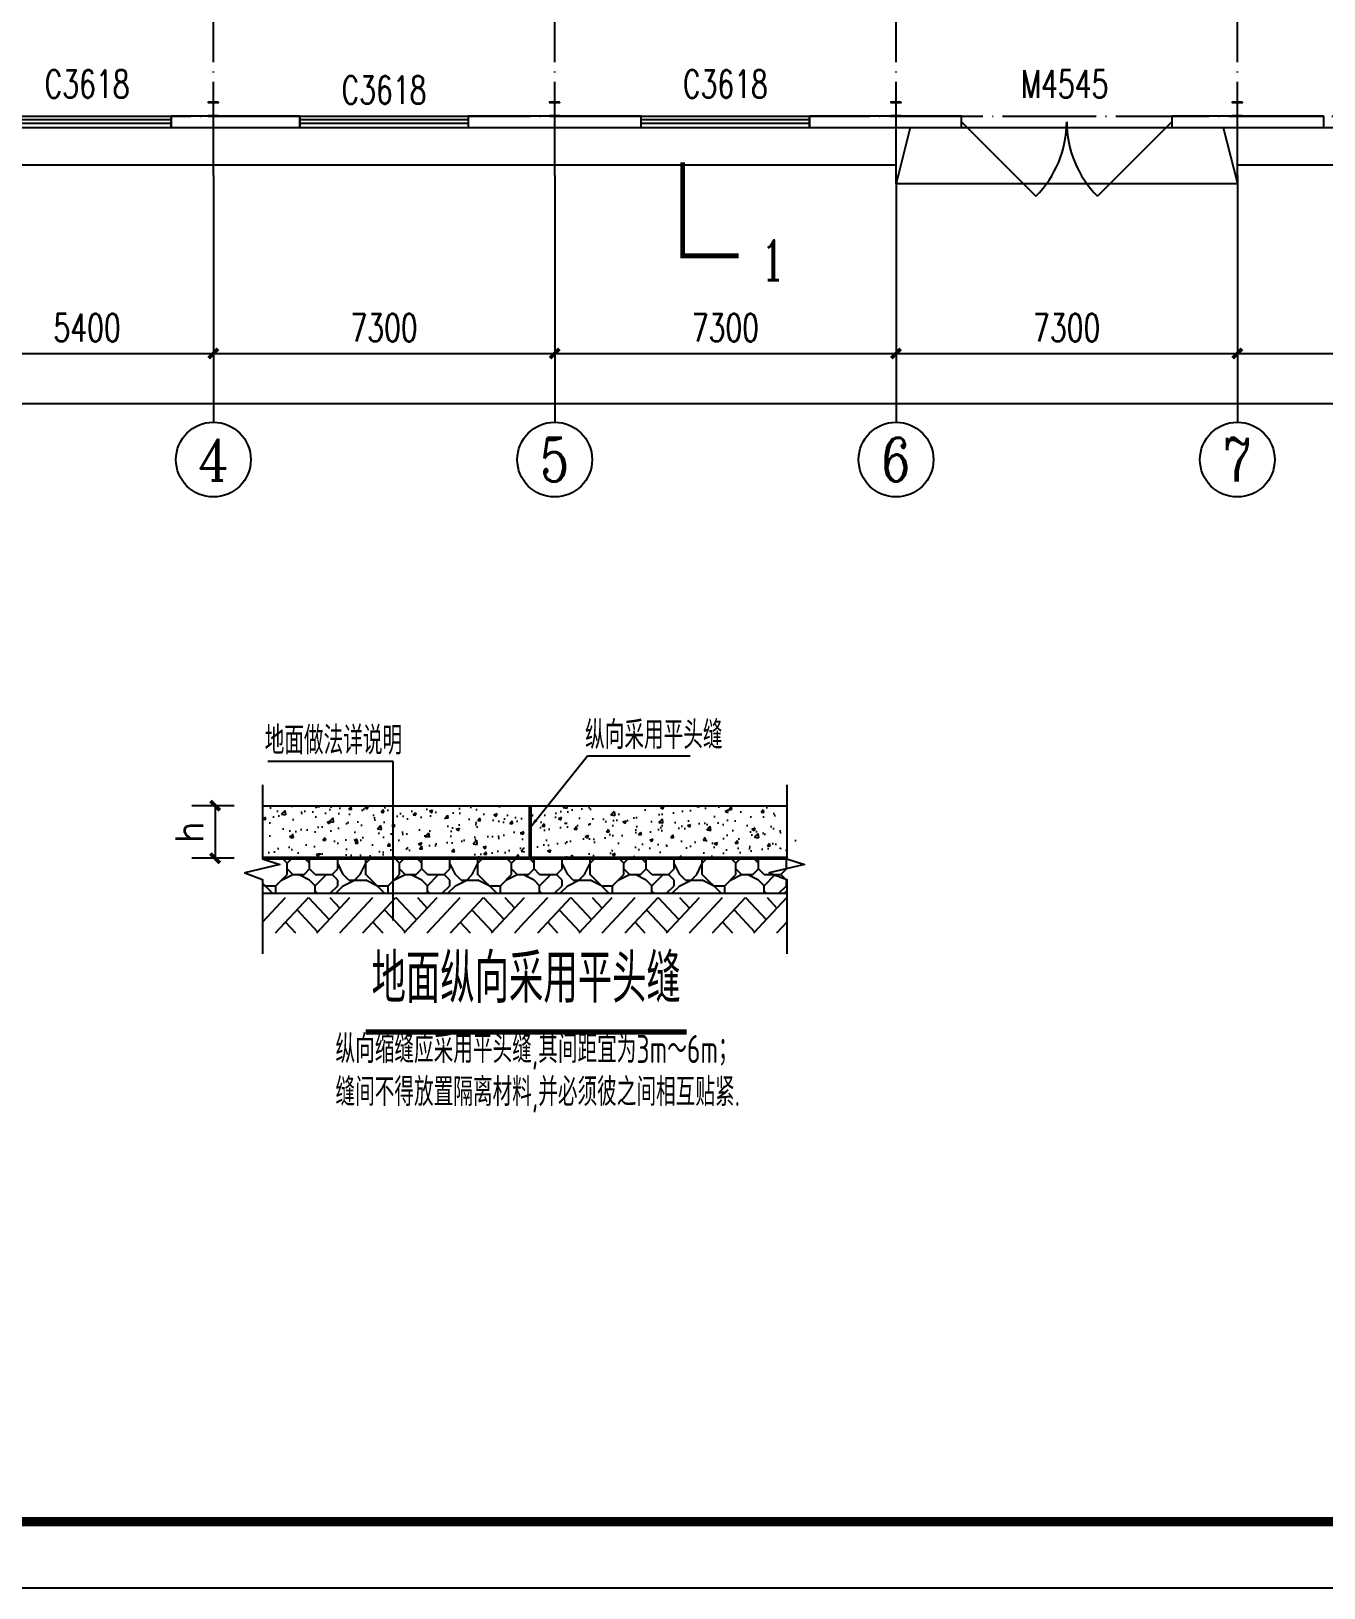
# Model space of a CAD drawing. Extents: x -89996 to 1006241, y -2176 to 440573.
# Drawn here: x 122682 to 150329, y 190896 to 224204 of the extents above; entities that cross this region are included whole.
import ezdxf
from ezdxf.enums import TextEntityAlignment as Align

# ---------------------------------------------------------------- set-up
doc = ezdxf.new("R2010")
doc.units = 0
doc.header["$LTSCALE"] = 1000
doc.header["$MEASUREMENT"] = 0
doc.linetypes.add('DOTE', pattern=[2.42, 2, -0.2, 0.02, -0.2])
for name, color, linetype in [('AXIS', 3, 'Continuous'), ('AXIS_TEXT', 7, 'Continuous'), ('BOLT', 251, 'Continuous'), ('DIM_SYMB', 3, 'Continuous'), ('DOTE', 1, 'DOTE'), ('GROUND', 2, 'Continuous'), ('GZ', 50, 'Continuous'), ('PUB_TEXT', 7, 'Continuous'), ('PUB_TITLE', 4, 'Continuous'), ('STAIR', 2, 'Continuous'), ('TEXT', 7, 'Continuous'), ('WALL', 9, 'Continuous'), ('WINDOW', 4, 'Continuous'), ('WINDOW_TEXT', 7, 'Continuous')]:
    doc.layers.add(name, color=color, linetype=linetype)
doc.styles.add('_TCH_AXIS', font='COMPLEX', dxfattribs={"bigfont": 'GBCBIG'})
doc.styles.add('_TCH_DIM_T3', font='SIMPLEX', dxfattribs={"width": 0.705882, "bigfont": 'GBCBIG'})
doc.styles.add('_TCH_LABEL', font='COMPLEX', dxfattribs={"bigfont": 'GBCBIG'})
doc.styles.add('_TCH_WINDOW', font='SIMPLEX', dxfattribs={"height": 3.5, "bigfont": 'GBCBIG'})
doc.styles.add('COMPLEX', font='COMPLEX')
doc.styles.add('TSSD_Norm', font='tssdeng.shx', dxfattribs={"bigfont": 'hztxt.shx'})
doc.dimstyles.new('_TCH_ARCH&&200', dxfattribs={"dimtxt": 595, "dimasz": 200, "dimexe": 500, "dimexo": 600, "dimgap": 252.5, "dimtad": 1, "dimdec": 0, "dimzin": 0, "dimdsep": 46, "dimtxsty": '_TCH_DIM_T3', "dimblk": 'ARCHTICK', "dimcen": 0.09, "dimclrt": 7, "dimazin": 2, "dimtfac": 1, "dimtdec": 0, "dimtix": 1, "dimtmove": 2, "dimatfit": 3, "dimfxl": 0, "dimtolj": 1, "dimtzin": 0, "dimarcsym": 0})
doc.dimstyles.new('TCH-200-1', dxfattribs={"dimtxt": 595, "dimasz": 200, "dimexe": 500, "dimexo": 600, "dimgap": 252.5, "dimtad": 1, "dimdec": 0, "dimzin": 0, "dimdsep": 46, "dimtxsty": '_TCH_DIM_T3', "dimblk": 'ARCHTICK', "dimcen": 0.09, "dimclrd": 3, "dimclre": 3, "dimclrt": 7, "dimazin": 2, "dimtfac": 1, "dimtdec": 0, "dimtix": 1, "dimtmove": 2, "dimatfit": 3, "dimfxl": 0, "dimtolj": 1, "dimtzin": 0, "dimarcsym": 0})

# ---------------------------------------------------------------- blocks, each defined once
blk = doc.blocks.new('_AXISO')
blk.add_circle((0, 0), 0.5)
at = {"layer": 'AXIS_TEXT', "style": 'COMPLEX', "width": 1.041667}
blk.add_attdef('A', text='', height=0.56, dxfattribs=at).set_placement((-0.25, -0.28), (0.25, -0.28), align=Align.FIT)
blk = doc.blocks.new('_ArchTick')
at = {"color": 0, "linetype": 'ByBlock', "const_width": 0.4}
blk.add_lwpolyline([(-0.5, -0.5), (0.5, 0.5)], dxfattribs=at)
blk = doc.blocks.new('*D3007')
at = {"layer": 'AXIS', "color": 0, "lineweight": -2, "transparency": 16777216}
for p, q in [((11840, -627), (11840, -4337)), ((17240, -627), (17240, -4337)), ((11840, -3837), (17240, -3837))]:
    blk.add_line(p, q, dxfattribs=at)
at = {"layer": 'Defpoints', "color": 0, "transparency": 16777216}
for p in [(11840, -27), (17240, -27), (17240, -3837)]:
    blk.add_point(p, dxfattribs=at)
at = {"layer": 'AXIS', "color": 0, "lineweight": -2, "transparency": 16777216, "xscale": 200, "yscale": 200, "zscale": 200, "rotation": 180}
blk.add_blockref('_ArchTick', (11840, -3837), dxfattribs=at)
at = {"layer": 'AXIS', "color": 0, "lineweight": -2, "transparency": 16777216, "xscale": 200, "yscale": 200, "zscale": 200}
blk.add_blockref('_ArchTick', (17240, -3837), dxfattribs=at)
at = {"layer": 'AXIS', "color": 7, "transparency": 16777216, "insert": (14540, -3287), "char_height": 595, "attachment_point": 5, "style": '_TCH_DIM_T3'}
blk.add_mtext('\\A1;5400', dxfattribs=at)
blk = doc.blocks.new('*D3008')
at = {"layer": 'AXIS', "color": 0, "lineweight": -2, "transparency": 16777216}
for p, q in [((17240, -627), (17240, -4337)), ((24540, -627), (24540, -4337)), ((17240, -3837), (24540, -3837))]:
    blk.add_line(p, q, dxfattribs=at)
at = {"layer": 'Defpoints', "color": 0, "transparency": 16777216}
for p in [(17240, -27), (24540, -27), (24540, -3837)]:
    blk.add_point(p, dxfattribs=at)
at = {"layer": 'AXIS', "color": 0, "lineweight": -2, "transparency": 16777216, "xscale": 200, "yscale": 200, "zscale": 200, "rotation": 180}
blk.add_blockref('_ArchTick', (17240, -3837), dxfattribs=at)
at = {"layer": 'AXIS', "color": 0, "lineweight": -2, "transparency": 16777216, "xscale": 200, "yscale": 200, "zscale": 200}
blk.add_blockref('_ArchTick', (24540, -3837), dxfattribs=at)
at = {"layer": 'AXIS', "color": 7, "transparency": 16777216, "insert": (20890, -3287), "char_height": 595, "attachment_point": 5, "style": '_TCH_DIM_T3'}
blk.add_mtext('\\A1;7300', dxfattribs=at)
blk = doc.blocks.new('*D3009')
at = {"layer": 'AXIS', "color": 0, "lineweight": -2, "transparency": 16777216}
for p, q in [((24540, -627), (24540, -4337)), ((31840, -627), (31840, -4337)), ((24540, -3837), (31840, -3837))]:
    blk.add_line(p, q, dxfattribs=at)
at = {"layer": 'Defpoints', "color": 0, "transparency": 16777216}
for p in [(24540, -27), (31840, -27), (31840, -3837)]:
    blk.add_point(p, dxfattribs=at)
at = {"layer": 'AXIS', "color": 0, "lineweight": -2, "transparency": 16777216, "xscale": 200, "yscale": 200, "zscale": 200, "rotation": 180}
blk.add_blockref('_ArchTick', (24540, -3837), dxfattribs=at)
at = {"layer": 'AXIS', "color": 0, "lineweight": -2, "transparency": 16777216, "xscale": 200, "yscale": 200, "zscale": 200}
blk.add_blockref('_ArchTick', (31840, -3837), dxfattribs=at)
at = {"layer": 'AXIS', "color": 7, "transparency": 16777216, "insert": (28190, -3287), "char_height": 595, "attachment_point": 5, "style": '_TCH_DIM_T3'}
blk.add_mtext('\\A1;7300', dxfattribs=at)
blk = doc.blocks.new('*D3010')
at = {"layer": 'AXIS', "color": 0, "lineweight": -2, "transparency": 16777216}
for p, q in [((31840, -627), (31840, -4337)), ((39140, -627), (39140, -4337)), ((31840, -3837), (39140, -3837))]:
    blk.add_line(p, q, dxfattribs=at)
at = {"layer": 'Defpoints', "color": 0, "transparency": 16777216}
for p in [(31840, -27), (39140, -27), (39140, -3837)]:
    blk.add_point(p, dxfattribs=at)
at = {"layer": 'AXIS', "color": 0, "lineweight": -2, "transparency": 16777216, "xscale": 200, "yscale": 200, "zscale": 200, "rotation": 180}
blk.add_blockref('_ArchTick', (31840, -3837), dxfattribs=at)
at = {"layer": 'AXIS', "color": 0, "lineweight": -2, "transparency": 16777216, "xscale": 200, "yscale": 200, "zscale": 200}
blk.add_blockref('_ArchTick', (39140, -3837), dxfattribs=at)
at = {"layer": 'AXIS', "color": 7, "transparency": 16777216, "insert": (35490, -3287), "char_height": 595, "attachment_point": 5, "style": '_TCH_DIM_T3'}
blk.add_mtext('\\A1;7300', dxfattribs=at)
blk = doc.blocks.new('*D3011')
at = {"layer": 'AXIS', "color": 0, "lineweight": -2, "transparency": 16777216}
for p, q in [((39140, -627), (39140, -4337)), ((46440, -627), (46440, -4337)), ((39140, -3837), (46440, -3837))]:
    blk.add_line(p, q, dxfattribs=at)
at = {"layer": 'Defpoints', "color": 0, "transparency": 16777216}
for p in [(39140, -27), (46440, -27), (46440, -3837)]:
    blk.add_point(p, dxfattribs=at)
at = {"layer": 'AXIS', "color": 0, "lineweight": -2, "transparency": 16777216, "xscale": 200, "yscale": 200, "zscale": 200, "rotation": 180}
blk.add_blockref('_ArchTick', (39140, -3837), dxfattribs=at)
at = {"layer": 'AXIS', "color": 0, "lineweight": -2, "transparency": 16777216, "xscale": 200, "yscale": 200, "zscale": 200}
blk.add_blockref('_ArchTick', (46440, -3837), dxfattribs=at)
at = {"layer": 'AXIS', "color": 7, "transparency": 16777216, "insert": (42790, -3287), "char_height": 595, "attachment_point": 5, "style": '_TCH_DIM_T3'}
blk.add_mtext('\\A1;7300', dxfattribs=at)
blk = doc.blocks.new('*D27')
at = {"layer": 'Defpoints', "color": 0, "transparency": 16777216}
for p in [(110579, 222145), (199579, 222145), (199579, 216237)]:
    blk.add_point(p, dxfattribs=at)
at = {"layer": 'WALL', "color": 3, "lineweight": -2, "transparency": 16777216}
for p, q in [((110579, 221545), (110579, 215737)), ((199579, 221545), (199579, 215737)), ((110579, 216237), (199579, 216237))]:
    blk.add_line(p, q, dxfattribs=at)
at = {"layer": 'WALL', "color": 3, "lineweight": -2, "transparency": 16777216, "xscale": 200, "yscale": 200, "zscale": 200, "rotation": 180}
blk.add_blockref('_ArchTick', (110579, 216237), dxfattribs=at)
at = {"layer": 'WALL', "color": 3, "lineweight": -2, "transparency": 16777216, "xscale": 200, "yscale": 200, "zscale": 200}
blk.add_blockref('_ArchTick', (199579, 216237), dxfattribs=at)
at = {"layer": 'WALL', "color": 7, "transparency": 16777216, "insert": (155079, 216787), "char_height": 595, "attachment_point": 5, "style": '_TCH_DIM_T3'}
blk.add_mtext('\\A1;89000', dxfattribs=at)
blk = doc.blocks.new('*U213')
for p, q in [((0, -413), (350, -62)), ((200, -562), (700, -62)), ((700, -62), (1013, -375)), ((825, -562), (1325, -62)), ((1025, -62), (1175, -212)), ((350, -413), (500, -562)), ((525, -238), (837, -550)), ((1175, -562), (1325, -413))]:
    blk.add_line(p, q)
blk = doc.blocks.new('*D215')
at = {"color": 3, "lineweight": -2, "transparency": 16777216}
for p, q in [((127027, 207631), (126116, 207631)), ((126616, 207631), (126616, 206507)), ((127027, 206507), (126116, 206507))]:
    blk.add_line(p, q, dxfattribs=at)
at = {"layer": 'Defpoints', "color": 0, "transparency": 16777216}
for p in [(127627, 207631), (126616, 206507), (127627, 206507)]:
    blk.add_point(p, dxfattribs=at)
at = {"color": 3, "lineweight": -2, "transparency": 16777216, "xscale": 200, "yscale": 200, "zscale": 200}
for p, rotation in [((126616, 207631), 90), ((126616, 206507), 270)]:
    blk.add_blockref('_ArchTick', p, dxfattribs=dict(at, rotation=rotation))
at = {"color": 7, "transparency": 16777216, "insert": (126066, 207069), "char_height": 595, "attachment_point": 5, "rotation": 90, "style": '_TCH_DIM_T3'}
blk.add_mtext('\\A1;{\\W1;h}', dxfattribs=at)
blk = doc.blocks.new('$DorLib2D$00000116')
at = {"color": 0}
for p, q in [((-0.5, 0), (-0.1464, 0.3536)), ((0.5, 0), (0.1464, 0.3536))]:
    blk.add_line(p, q, dxfattribs=at)
for centre, start, end in [((-0.5, 0), 0, 45), ((0.5, 0), 135, 180)]:
    blk.add_arc(centre, 0.5, start, end, dxfattribs=at)
blk = doc.blocks.new('$TCHSYS$WIN2D')
for p, q in [((-0.5, 0.5), (0.5, 0.5)), ((-0.5, 0.5), (-0.5, -0.5)), ((0.5, 0.5), (0.5, -0.5)), ((0.5, 0.1667), (-0.5, 0.1667)), ((0.5, -0.1667), (-0.5, -0.1667)), ((-0.5, -0.5), (0.5, -0.5))]:
    blk.add_line(p, q)
blk = doc.blocks.new('A$C3A647AB8')
at = {"layer": 'AXIS'}
for p, q in [((17240, -26.8), (17240, -5307.8)), ((24540, -26.8), (24540, -5307.8)), ((31840, -26.8), (31840, -5307.8)), ((39140, -26.8), (39140, -5307.8))]:
    blk.add_line(p, q, dxfattribs=at)
at = {"layer": 'DOTE'}
for p, q in [((17240, -26.8), (17240, 41826.8)), ((24540, -26.8), (24540, 41826.8)), ((31840, -26.8), (31840, 41826.8)), ((39140, -26.8), (39140, 41826.8)), ((240, 1240), (91240, 1240))]:
    blk.add_line(p, q, dxfattribs=at)
at = {"layer": 'GZ'}
for points in [[(17350, 1540), (17130, 1540), (17130, 1530), (17233.1, 1530), (17237, 1525), (17237, 1254.6), (17233.1, 1250), (17130, 1250), (17130, 1240), (17350, 1240), (17350, 1250), (17247, 1250), (17243, 1254.5), (17243, 1525), (17247, 1530), (17350, 1530), (17350, 1540)], [(24650, 1540), (24430, 1540), (24430, 1530), (24533.1, 1530), (24537, 1525), (24537, 1254.6), (24533.1, 1250), (24430, 1250), (24430, 1240), (24650, 1240), (24650, 1250), (24547, 1250), (24543, 1254.5), (24543, 1525), (24547, 1530), (24650, 1530), (24650, 1540)], [(31950, 1540), (31730, 1540), (31730, 1530), (31833.1, 1530), (31837, 1525), (31837, 1254.6), (31833.1, 1250), (31730, 1250), (31730, 1240), (31950, 1240), (31950, 1250), (31847, 1250), (31843, 1254.5), (31843, 1525), (31847, 1530), (31950, 1530), (31950, 1540)], [(39250, 1540), (39030, 1540), (39030, 1530), (39133.1, 1530), (39137, 1525), (39137, 1254.6), (39133.1, 1250), (39030, 1250), (39030, 1240), (39250, 1240), (39250, 1250), (39147, 1250), (39143, 1254.5), (39143, 1525), (39147, 1530), (39250, 1530), (39250, 1540)]]:
    blk.add_lwpolyline(points, close=True, dxfattribs=at)
at = {"layer": 'AXIS'}
ref = blk.add_blockref('_AXISO', (17240, -6107.8), dxfattribs=dict(at, xscale=1600, yscale=1600, zscale=1600))
ref.add_attrib('A', '4', dxfattribs={"layer": 'AXIS_TEXT', "height": 890.9, "style": '_TCH_AXIS'}).set_placement((16900.6, -6553.2), (17579.4, -6553.2), align=Align.FIT)
ref = blk.add_blockref('_AXISO', (24540, -6107.8), dxfattribs=dict(at, xscale=1600, yscale=1600, zscale=1600))
ref.add_attrib('A', '5', dxfattribs={"layer": 'AXIS_TEXT', "height": 931.9, "style": '_TCH_AXIS'}).set_placement((24229.4, -6573.7), (24850.6, -6573.7), align=Align.FIT)
ref = blk.add_blockref('_AXISO', (31840, -6107.8), dxfattribs=dict(at, xscale=1600, yscale=1600, zscale=1600))
ref.add_attrib('A', '6', dxfattribs={"layer": 'AXIS_TEXT', "height": 931.9, "style": '_TCH_AXIS'}).set_placement((31529.4, -6573.7), (32150.6, -6573.7), align=Align.FIT)
ref = blk.add_blockref('_AXISO', (39140, -6107.8), dxfattribs=dict(at, xscale=1600, yscale=1600, zscale=1600))
ref.add_attrib('A', '7', dxfattribs={"layer": 'AXIS_TEXT', "height": 931.9, "style": '_TCH_AXIS'}).set_placement((38829.4, -6573.7), (39450.6, -6573.7), align=Align.FIT)
for p1, p2, picture, middle in [((11840, -26.8), (17240, -26.8), '*D3007', (14540, -3286.6)), ((17240, -26.8), (24540, -26.8), '*D3008', (20890, -3286.6)), ((24540, -26.8), (31840, -26.8), '*D3009', (28190, -3286.6)), ((31840, -26.8), (39140, -26.8), '*D3010', (35490, -3286.6)), ((39140, -26.8), (46440, -26.8), '*D3011', (42790, -3286.6))]:
    dim = blk.add_aligned_dim(p1=p1, p2=p2, distance=-3809.8, dimstyle='_TCH_ARCH&&200', dxfattribs=at)
    dim.commit()
    dim.dimension.update_dxf_attribs({"geometry": picture, "text_midpoint": middle})

msp = doc.modelspace()

# ---------------------------------------------------------------- hatches: boundary and pattern name
at = {"layer": 'BOLT'}
h = msp.add_hatch(dxfattribs=at)
h.set_pattern_fill('混凝土', color=256, scale=95.980801, style=0)
h.set_pattern_definition([(50, (-2205736.6, -1243871.27), (688.43207, -60.23), [71.9856, -791.8416]), (355, (-2205736.6, -1243871.3), (-133.17464, 721.96003), [57.58848, -633.47329]), (100.4514, (-2205679.2, -1243876.3), (555.25794, 661.7296), [61.17834, -672.96181]), (46.1842, (-2205736.6, -1243679.3), (1024.3465, -158.86648), [107.9784, -1187.7624]), (96.6356, (-2205651.2, -1243692.5), (897.09675, 934.96613), [91.76752, -1009.44256]), (351.1842, (-2205736.6, -1243679.3), (897.09602, 934.96684), [86.38272, -950.20993]), (21, (-2205640.6, -1243727.3), (572.91617, -386.43684), [71.9856, -791.8416]), (326, (-2205640.6, -1243727.3), (233.536, 696.00482), [57.58848, -633.47329]), (71.4514, (-2205592.9, -1243759.5), (806.45241, 309.56735), [61.17834, -672.96181]), (37.5, (-2205736.6, -1243871.27), (11.671127, 319.514187), [0, -625.79482, 0, -643.071366, 0, -635.872806]), (7.5, (-2205736.6, -1243871.27), (252.49625, 378.55952), [0, -366.64666, 0, -611.3977, 0, -242.35152]), (327.5, (-2205950.63, -1243871.27), (512.36705, -21.648347), [0, -239.952, 0, -748.65025, 0, -993.40129]), (317.5, (-2206046.6, -1243871.27), (559.74676, 96.081564), [0, -311.9376, 0, -497.18055, 0, -705.45889])])
h.paths.add_polyline_path([(133235.35, 207631.16), (128993.23, 207631.16), (128993.23, 206506.98), (133235.35, 206506.98)])
h.paths.add_polyline_path([(138843.37, 207631.16), (133355.33, 207631.16), (133355.33, 206506.98), (138843.37, 206506.98), (138843.37, 206675.4), (138528.44, 206787.14), (139158.31, 206898.2), (138843.37, 207012.83)])
h.paths.add_polyline_path([(128993.23, 207631.16), (127627.34, 207631.16), (127627.34, 207012.83), (127942.27, 206898.2), (127312.4, 206787.14), (127627.34, 206675.4), (127627.34, 206506.98), (128993.23, 206506.98)])
h = msp.add_hatch(dxfattribs=at)
h.set_pattern_fill('STONES', color=256, scale=2399.520024, style=0, pattern_type=2)
h.set_pattern_definition([(0, (-2204057, -1243871.3), (0, 2399.52), [119.976, -359.928, 119.976, -1799.64]), (0, (-2203457, -1243631.3), (0, 2399.52), [119.976, -2279.544]), (0, (-2204656.8, -1243391.4), (0, 2399.52), [239.952, -2159.568]), (0, (-2205256.7, -1243271.4), (0, 2399.52), [359.928, -2039.592]), (0, (-2204057, -1243151.4), (0, 2399.52), [239.952, -239.952, 359.928, -1559.688]), (0, (-2204177, -1242791.5), (0, 2399.52), [359.928, -2039.592]), (0, (-2204776.8, -1242671.5), (0, 2399.52), [359.928, -839.832, 359.928, -839.832]), (0, (-2205256.7, -1242311.6), (0, 2399.52), [359.928, -119.976, 119.976, -1799.64]), (0, (-2203697, -1242071.6), (0, 2399.52), [119.976, -2279.544]), (0, (-2204177, -1241831.7), (0, 2399.52), [239.952, -2159.568]), (90, (-2205736.6, -1241711.7), (-2399.52, 1e-13), [239.952, -2159.568]), (90, (-2205496.6, -1243391.4), (-2399.52, 1e-13), [119.976, -239.952, 359.928, -1679.664]), (90, (-2204896.8, -1243151.4), (-2399.52, 1e-13), [479.904, -119.976, 119.976, -1679.664]), (90, (-2204536.8, -1242551.5), (-2399.52, 1e-13), [359.928, -2039.592]), (90, (-2204416.9, -1243631.3), (-2399.52, 1e-13), [239.952, -2159.568]), (90, (-2204297, -1241711.7), (-2399.52, 1e-13), [239.952, -2159.568]), (90, (-2204177, -1243151.4), (-2399.52, 1e-13), [239.952, -1199.76, 119.976, -839.832]), (90, (-2203817, -1241951.7), (-2399.52, 1e-13), [119.976, -119.976, 119.976, -2039.592]), (90, (-2203697, -1243031.4), (-2399.52, 1e-13), [239.952, -359.928, 239.952, -1559.688]), (90, (-2203577, -1243631.3), (-2399.52, 1e-13), [239.952, -2159.568]), (45, (-2205616.6, -1243631.3), (3e-13, 2399.52), [339.3425, -678.6867, 509.015, -1866.3895]), (45, (-2205736.6, -1243631.3), (3e-13, 2399.52), [339.3434, -3054.0904]), (45, (-2204416.9, -1243391.4), (3e-13, 2399.52), [339.3434, -3054.0904]), (45, (-2204656.8, -1242191.6), (3e-13, 2399.52), [339.3434, -3054.0904]), (45, (-2203577, -1243391.4), (3e-13, 2399.52), [339.3434, -3054.0904]), (45, (-2205616.6, -1243151.4), (3e-13, 2399.52), [169.6717, -3223.762]), (45, (-2205376.7, -1242431.6), (3e-13, 2399.52), [169.6717, -3223.762]), (45, (-2205136.7, -1243271.4), (3e-13, 2399.52), [169.6717, -3223.762]), (45, (-2204896.8, -1242431.6), (3e-13, 2399.52), [169.6717, -3223.762]), (45, (-2204176.9, -1242911.5), (3e-13, 2399.52), [169.6717, -3223.762]), (45, (-2204176.9, -1241591.7), (3e-13, 2399.52), [169.6717, -3223.762]), (45, (-2203937, -1241831.7), (3e-13, 2399.52), [169.6717, -3223.762]), (45, (-2203817, -1243151.4), (3e-13, 2399.52), [169.6717, -3223.762]), (45, (-2203697, -1243751.3), (3e-13, 2399.52), [169.6717, -3223.762]), (45, (-2203697, -1242791.5), (3e-13, 2399.52), [169.6717, -3223.762]), (45, (-2203697, -1241591.7), (3e-13, 2399.52), [169.6717, -3223.762]), (45, (-2203577, -1242071.6), (3e-13, 2399.52), [169.6717, -3223.762]), (135, (-2204057, -1241831.7), (-2399.52, 3e-13), [169.6717, -3223.762]), (135, (-2203817, -1241591.7), (-2399.52, 3e-13), [169.6717, -3223.762]), (135, (-2203697, -1242071.6), (-2399.52, 3e-13), [169.6717, -3223.762]), (135, (-2203337, -1241591.7), (-2399.52, 3e-13), [169.6717, -3223.762]), (135, (-2204536.8, -1242431.6), (-2399.52, 3e-13), [169.6717, -3223.762]), (135, (-2204776.8, -1242671.5), (-2399.52, 3e-13), [169.6717, -3223.762]), (135, (-2205496.6, -1243271.4), (-2399.52, 3e-13), [169.6717, -3223.762]), (135, (-2205256.7, -1243271.4), (-2399.52, 3e-13), [169.6717, -3223.762]), (135, (-2205016.7, -1242431.6), (-2399.52, 3e-13), [169.6717, -3223.762]), (135, (-2205496.6, -1242791.5), (-2399.52, 3e-13), [169.6717, -3223.762]), (135, (-2204057, -1243151.4), (-2399.52, 3e-13), [169.6717, -3223.762]), (135, (-2203697, -1242911.5), (-2399.52, 3e-13), [169.6717, -3223.762]), (135, (-2203577, -1243391.4), (-2399.52, 3e-13), [169.6717, -3223.762]), (135, (-2203577, -1243151.4), (-2399.52, 3e-13), [169.6717, -3223.762]), (135, (-2203457, -1243631.3), (-2399.52, 3e-13), [169.6717, -3223.762]), (135, (-2205376.7, -1242191.6), (-2399.52, 3e-13), [339.3434, -3054.0904]), (135, (-2204176.9, -1242911.5), (-2399.52, 3e-13), [339.3434, -3054.0904]), (135, (-2204296.9, -1243751.3), (-2399.52, 3e-13), [848.3584, -2545.0753]), (26.56505, (-2205736.6, -1242671.5), (2399.52002, 1e-06), [268.2663, -5097.2235]), (26.56505, (-2205376.7, -1243391.4), (2399.52002, 1e-06), [268.2663, -5097.2235]), (26.56505, (-2204896.8, -1242311.6), (2399.52002, 1e-06), [268.2663, -5097.2235]), (26.56505, (-2203937, -1243871.3), (2399.52002, 1e-06), [268.2663, -5097.2235]), (26.56505, (-2204296.9, -1243271.4), (2399.52002, 1e-06), [268.2663, -5097.2235]), (26.56505, (-2204056.9, -1242791.5), (2399.52002, 1e-06), [268.2663, -5097.2235]), (26.56505, (-2204416.9, -1241951.7), (2399.52002, 1e-06), [268.2663, -5097.2235]), (26.56505, (-2203577, -1242071.6), (2399.52002, 1e-06), [268.2663, -5097.2235]), (63.43495, (-2205496.6, -1242671.5), (1e-06, 2399.52002), [268.2663, -5097.2235]), (63.43495, (-2205496.6, -1242551.5), (1e-06, 2399.52002), [268.2663, -5097.2235]), (63.43495, (-2204536.8, -1242191.6), (1e-06, 2399.52002), [536.5327, -4828.9572]), (63.43495, (-2203697, -1242311.6), (1e-06, 2399.52002), [268.2663, -5097.2235]), (63.43495, (-2203817, -1242671.5), (1e-06, 2399.52002), [268.2663, -5097.2235]), (63.43495, (-2205016.7, -1243151.4), (1e-06, 2399.52002), [268.2663, -5097.2235]), (63.43495, (-2203817, -1241831.7), (1e-06, 2399.52002), [268.2663, -5097.2235]), (63.43495, (-2203457, -1241951.7), (1e-06, 2399.52002), [268.2663, -5097.2235]), (116.56505, (-2205616.6, -1241951.7), (-1e-06, 2399.52002), [268.2663, -5097.2235]), (116.56505, (-2204296.9, -1243871.3), (-1e-06, 2399.52002), [268.2663, -5097.2235]), (116.56505, (-2205376.7, -1242311.6), (-1e-06, 2399.52002), [268.2663, -5097.2235]), (116.56505, (-2203577, -1242551.5), (-1e-06, 2399.52002), [268.2663, -5097.2235]), (116.56505, (-2204416.9, -1242671.5), (-1e-06, 2399.52002), [268.2663, -5097.2235]), (116.56505, (-2203697, -1242191.6), (-1e-06, 2399.52002), [268.2663, -5097.2235]), (116.56505, (-2204896.8, -1242671.5), (-1e-06, 2399.52002), [268.2663, -5097.2235]), (116.56505, (-2205376.7, -1243151.4), (-1e-06, 2399.52002), [268.2663, -5097.2235]), (153.43495, (-2205496.6, -1242071.6), (-2399.52002, 1e-06), [268.2663, -5097.2235]), (153.43495, (-2204656.8, -1243391.4), (-2399.52002, 1e-06), [268.2663, -5097.2235]), (153.43495, (-2205136.7, -1242311.6), (-2399.52002, 1e-06), [268.2663, -5097.2235]), (153.43495, (-2203697, -1243271.4), (-2399.52002, 1e-06), [268.2663, -5097.2235]), (153.43495, (-2204056.9, -1243871.3), (-2399.52002, 1e-06), [268.2663, -5097.2235]), (153.43495, (-2203817, -1241951.7), (-2399.52002, 1e-06), [268.2663, -5097.2235]), (153.43495, (-2204176.9, -1242791.5), (-2399.52002, 1e-06), [268.2663, -5097.2235]), (153.43495, (-2205496.6, -1242071.6), (-2399.52002, 1e-06), [268.2663, -5097.2235]), (153.43495, (-2203337.1, -1242671.5), (-2399.52002, 1e-06), [268.2663, -5097.2235]), (243.43495, (-2205616.6, -1243631.3), (-1e-06, -2399.52002), [268.2663, -5097.2235])])
h.paths.add_polyline_path([(138843.37, 206506.98), (127627.34, 206506.98), (127627.34, 205757.13), (138843.37, 205757.13)])

# ---------------------------------------------------------------- linework, layer by layer
at = {"linetype": 'ByBlock'}
for points in [[(127627.34, 208081.16), (127627.34, 207631.16), (127627.34, 206494.35), (128002.34, 206374.35), (127253.28, 206196.88), (127627.34, 206050.35), (127627.34, 204913.55), (127627.34, 204463.55)], [(138843.37, 208081.16), (138843.37, 207631.16), (138843.37, 206494.35), (139218.37, 206374.35), (138469.31, 206196.88), (138843.37, 206050.35), (138843.37, 204913.55), (138843.37, 204463.55)], [(127627.34, 207631.16), (133355.33, 207631.16)], [(133355.33, 207631.16), (138843.37, 207631.16)]]:
    msp.add_lwpolyline(points, dxfattribs=at)
at = {"color": 6, "ltscale": 10}
for points, const_width in [([(133355.33, 207631.16), (133355.33, 206506.98)], 78.73), ([(127627.34, 206506.98), (138843.37, 206506.98)], 78.73), ([(127627.34, 205757.13), (138843.37, 205757.13)], 39.37)]:
    msp.add_lwpolyline(points, dxfattribs=dict(at, const_width=const_width))
at = {"color": 3, "const_width": 117.6, "elevation": 7568.5}
msp.add_lwpolyline([(129839.45, 202788.42), (136700.61, 202788.42)], dxfattribs=at)
at = {"layer": 'AXIS'}
for p, q in [((130424.96, 208578.38), (127740.63, 208578.38)), ((130424.96, 205175.03), (130424.96, 208578.38)), ((134579.46, 208695.5), (136778.69, 208695.5))]:
    msp.add_line(p, q, dxfattribs=at)
at = {"layer": 'DIM_SYMB', "const_width": 100}
msp.add_lwpolyline([(136615.44, 221396.42), (136615.44, 219396.42), (137815.44, 219396.42)], dxfattribs=at)
at = {"layer": 'GROUND'}
for p, q in [((110579.04, 222145.09), (141179.04, 222145.09)), ((148479.04, 222145.09), (170379.04, 222145.09)), ((109779.04, 221345.09), (141179.04, 221345.09)), ((148479.04, 221345.09), (170379.04, 221345.09))]:
    msp.add_line(p, q, dxfattribs=at)
at = {"layer": 'PUB_TITLE'}
msp.add_lwpolyline([(90043.05, 190896.12), (238643.05, 190896.12), (238643.05, 274896.12), (90043.05, 274896.12)], close=True, dxfattribs=at)
at = {"layer": 'PUB_TITLE', "const_width": 200}
msp.add_lwpolyline([(93578.4, 192310.26), (93578.4, 273481.97), (237228.91, 273481.97), (237228.91, 192310.26)], close=True, dxfattribs=at)
at = {"layer": 'STAIR'}
for p, q in [((141179.04, 220945.09), (141179.04, 222145.09)), ((141179.04, 222145.09), (148479.04, 222145.09)), ((141479.04, 222145.09), (141179.04, 220945.09)), ((148179.04, 222145.09), (148479.04, 220945.09)), ((148479.04, 220945.09), (148479.04, 222145.09)), ((141179.04, 220945.09), (148479.04, 220945.09))]:
    msp.add_line(p, q, dxfattribs=at)
at = {"layer": 'WALL'}
for p, q in [((128429.04, 222385.09), (125679.04, 222385.09)), ((125679.04, 222385.09), (125679.04, 222145.09)), ((128429.04, 222145.09), (128429.04, 222385.09)), ((135729.04, 222385.09), (132029.04, 222385.09)), ((132029.04, 222385.09), (132029.04, 222145.09)), ((135729.04, 222145.09), (135729.04, 222385.09)), ((142579.04, 222385.09), (139329.04, 222385.09)), ((139329.04, 222385.09), (139329.04, 222145.09)), ((142579.04, 222145.09), (142579.04, 222385.09)), ((150329.04, 222385.09), (147079.04, 222385.09)), ((147079.04, 222385.09), (147079.04, 222145.09)), ((150329.04, 222145.09), (150329.04, 222385.09)), ((125679.04, 222145.09), (128429.04, 222145.09)), ((132029.04, 222145.09), (135729.04, 222145.09)), ((139329.04, 222145.09), (142579.04, 222145.09)), ((147079.04, 222145.09), (150329.04, 222145.09))]:
    msp.add_line(p, q, dxfattribs=at)

# ---------------------------------------------------------------- block references
at = {"layer": 'BOLT', "xscale": 1.410822111822199, "yscale": 1.499700014959672, "zscale": 1.499700014999689}
for p in [(127627.34, 205757.13), (129496.68, 205757.13), (131366.01, 205757.13), (133235.35, 205757.13), (135104.69, 205757.13), (136974.03, 205757.13)]:
    msp.add_blockref('*U213', p, dxfattribs=at)
at = {"layer": 'WALL'}
msp.add_blockref('A$C3A647AB8', (109339.05, 221145.09), dxfattribs=at)
at = {"layer": 'WINDOW'}
ref = msp.add_blockref('$TCHSYS$WIN2D', (123879.04, 222265.09), dxfattribs=dict(at, xscale=-3600, yscale=240, zscale=-3600, rotation=179.999999999999))
ref.add_attrib('A', 'C3618', (122969.04, 222775.09), dxfattribs={"layer": 'WINDOW_TEXT', "height": 595, "rotation": 360, "style": '_TCH_WINDOW', "width": 0.705882})
ref = msp.add_blockref('$TCHSYS$WIN2D', (130229.04, 222265.09), dxfattribs=dict(at, xscale=-3600, yscale=-240, zscale=-3600, rotation=179.999999999999))
ref.add_attrib('A', 'C3618', (129319.04, 222648.65), dxfattribs={"layer": 'WINDOW_TEXT', "height": 595, "rotation": 360, "style": '_TCH_WINDOW', "width": 0.705882})
ref = msp.add_blockref('$TCHSYS$WIN2D', (137529.04, 222265.09), dxfattribs=dict(at, xscale=-3600, yscale=240, zscale=-3600, rotation=179.999999999999))
ref.add_attrib('A', 'C3618', (136619.04, 222775.09), dxfattribs={"layer": 'WINDOW_TEXT', "height": 595, "rotation": 360, "style": '_TCH_WINDOW', "width": 0.705882})
ref = msp.add_blockref('$DorLib2D$00000116', (144829.04, 222265.09), dxfattribs=dict(at, xscale=4500, yscale=4500, zscale=4500, rotation=179.999999999999))
ref.add_attrib('A', 'M4545', (143849.04, 222775.09), dxfattribs={"layer": 'WINDOW_TEXT', "height": 595, "rotation": 360, "style": '_TCH_WINDOW', "width": 0.705882})

# ---------------------------------------------------------------- texts
at = {"layer": 'PUB_TEXT', "style": '_TCH_LABEL', "width": 0.705882}
msp.add_text('1', height=850, dxfattribs=at).set_placement((138285.57, 218876.82))
at = {"layer": 'TEXT', "style": 'TSSD_Norm', "width": 0.7}
for s, p in [('纵向采用平头缝', (134529.08, 208845.47, 1892.13)), ('地面做法详说明', (127676.6, 208728.35, 1892.13))]:
    msp.add_text(s, height=600, dxfattribs=at).set_placement(p)
for s, height, p in [('地面纵向采用平头缝', 1050, (129961.75, 203098, 10227.44)), ('纵向缩缝应采用平头缝,其间距宜为3m～6m；', 600, (129190.44, 201945.68, 7568.5)), ('缝间不得放置隔离材料,并必须彼之间相互贴紧.', 600, (129190.44, 201026.72, 7568.5))]:
    msp.add_text(s, height=height, dxfattribs=at).set_placement(p, align=Align.BOTTOM_LEFT)

# ---------------------------------------------------------------- dimensions: what is measured, and where the dimension line sits
dim = msp.add_linear_dim(base=(126616.09, 206506.98), p1=(127627.34, 207631.16), p2=(127627.34, 206506.98), angle=90, text='{\\W1;h}', dimstyle='TCH-200-1')
dim.commit()
dim.dimension.update_dxf_attribs({"geometry": '*D215', "text_midpoint": (126066.09, 207069.07)})
at = {"layer": 'WALL'}
dim = msp.add_linear_dim(base=(199579.04, 216236.55), p1=(110579.04, 222145.09), p2=(199579.04, 222145.09), dimstyle='TCH-200-1', dxfattribs=at)
dim.commit()
dim.dimension.update_dxf_attribs({"geometry": '*D27', "text_midpoint": (155079.04, 216786.55)})

# ---------------------------------------------------------------- leaders
at = {"layer": 'AXIS'}
msp.add_leader([(133355.33, 207164.81, 7568.5), (134579.46, 208695.5, 7568.5)], dimstyle='TCH-200-1', dxfattribs=at)

doc.saveas('drawing.dxf')
